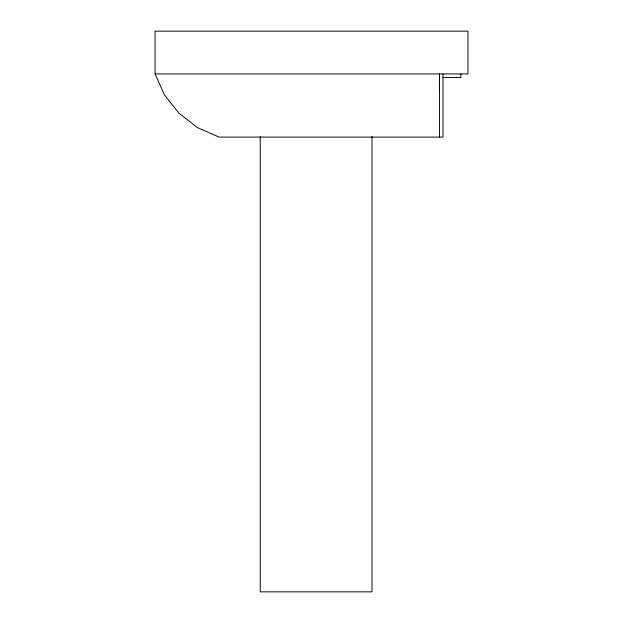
<?xml version="1.0" encoding="UTF-8"?>
<svg xmlns="http://www.w3.org/2000/svg" width="623" height="623" viewBox="0 0 623 623"><rect width="100%" height="100%" fill="white"/><g stroke="black" fill="none" stroke-linecap="round" stroke-linejoin="round"><path stroke-width="0.93" d="M439.488 90.771L439.488 73.942L439.488 137.091M155.072 73.942L467.928 73.942L467.928 31.15L155.072 31.15L155.072 73.942L164.534 95.085L179.042 113.308L197.452 127.583L219.016 137.091L442.992 137.091L442.992 73.942M442.922 77.517L460.919 77.517L460.919 73.942M372.009 136.632L372.009 591.85L260.243 591.85L260.243 136.632"/></g></svg>
